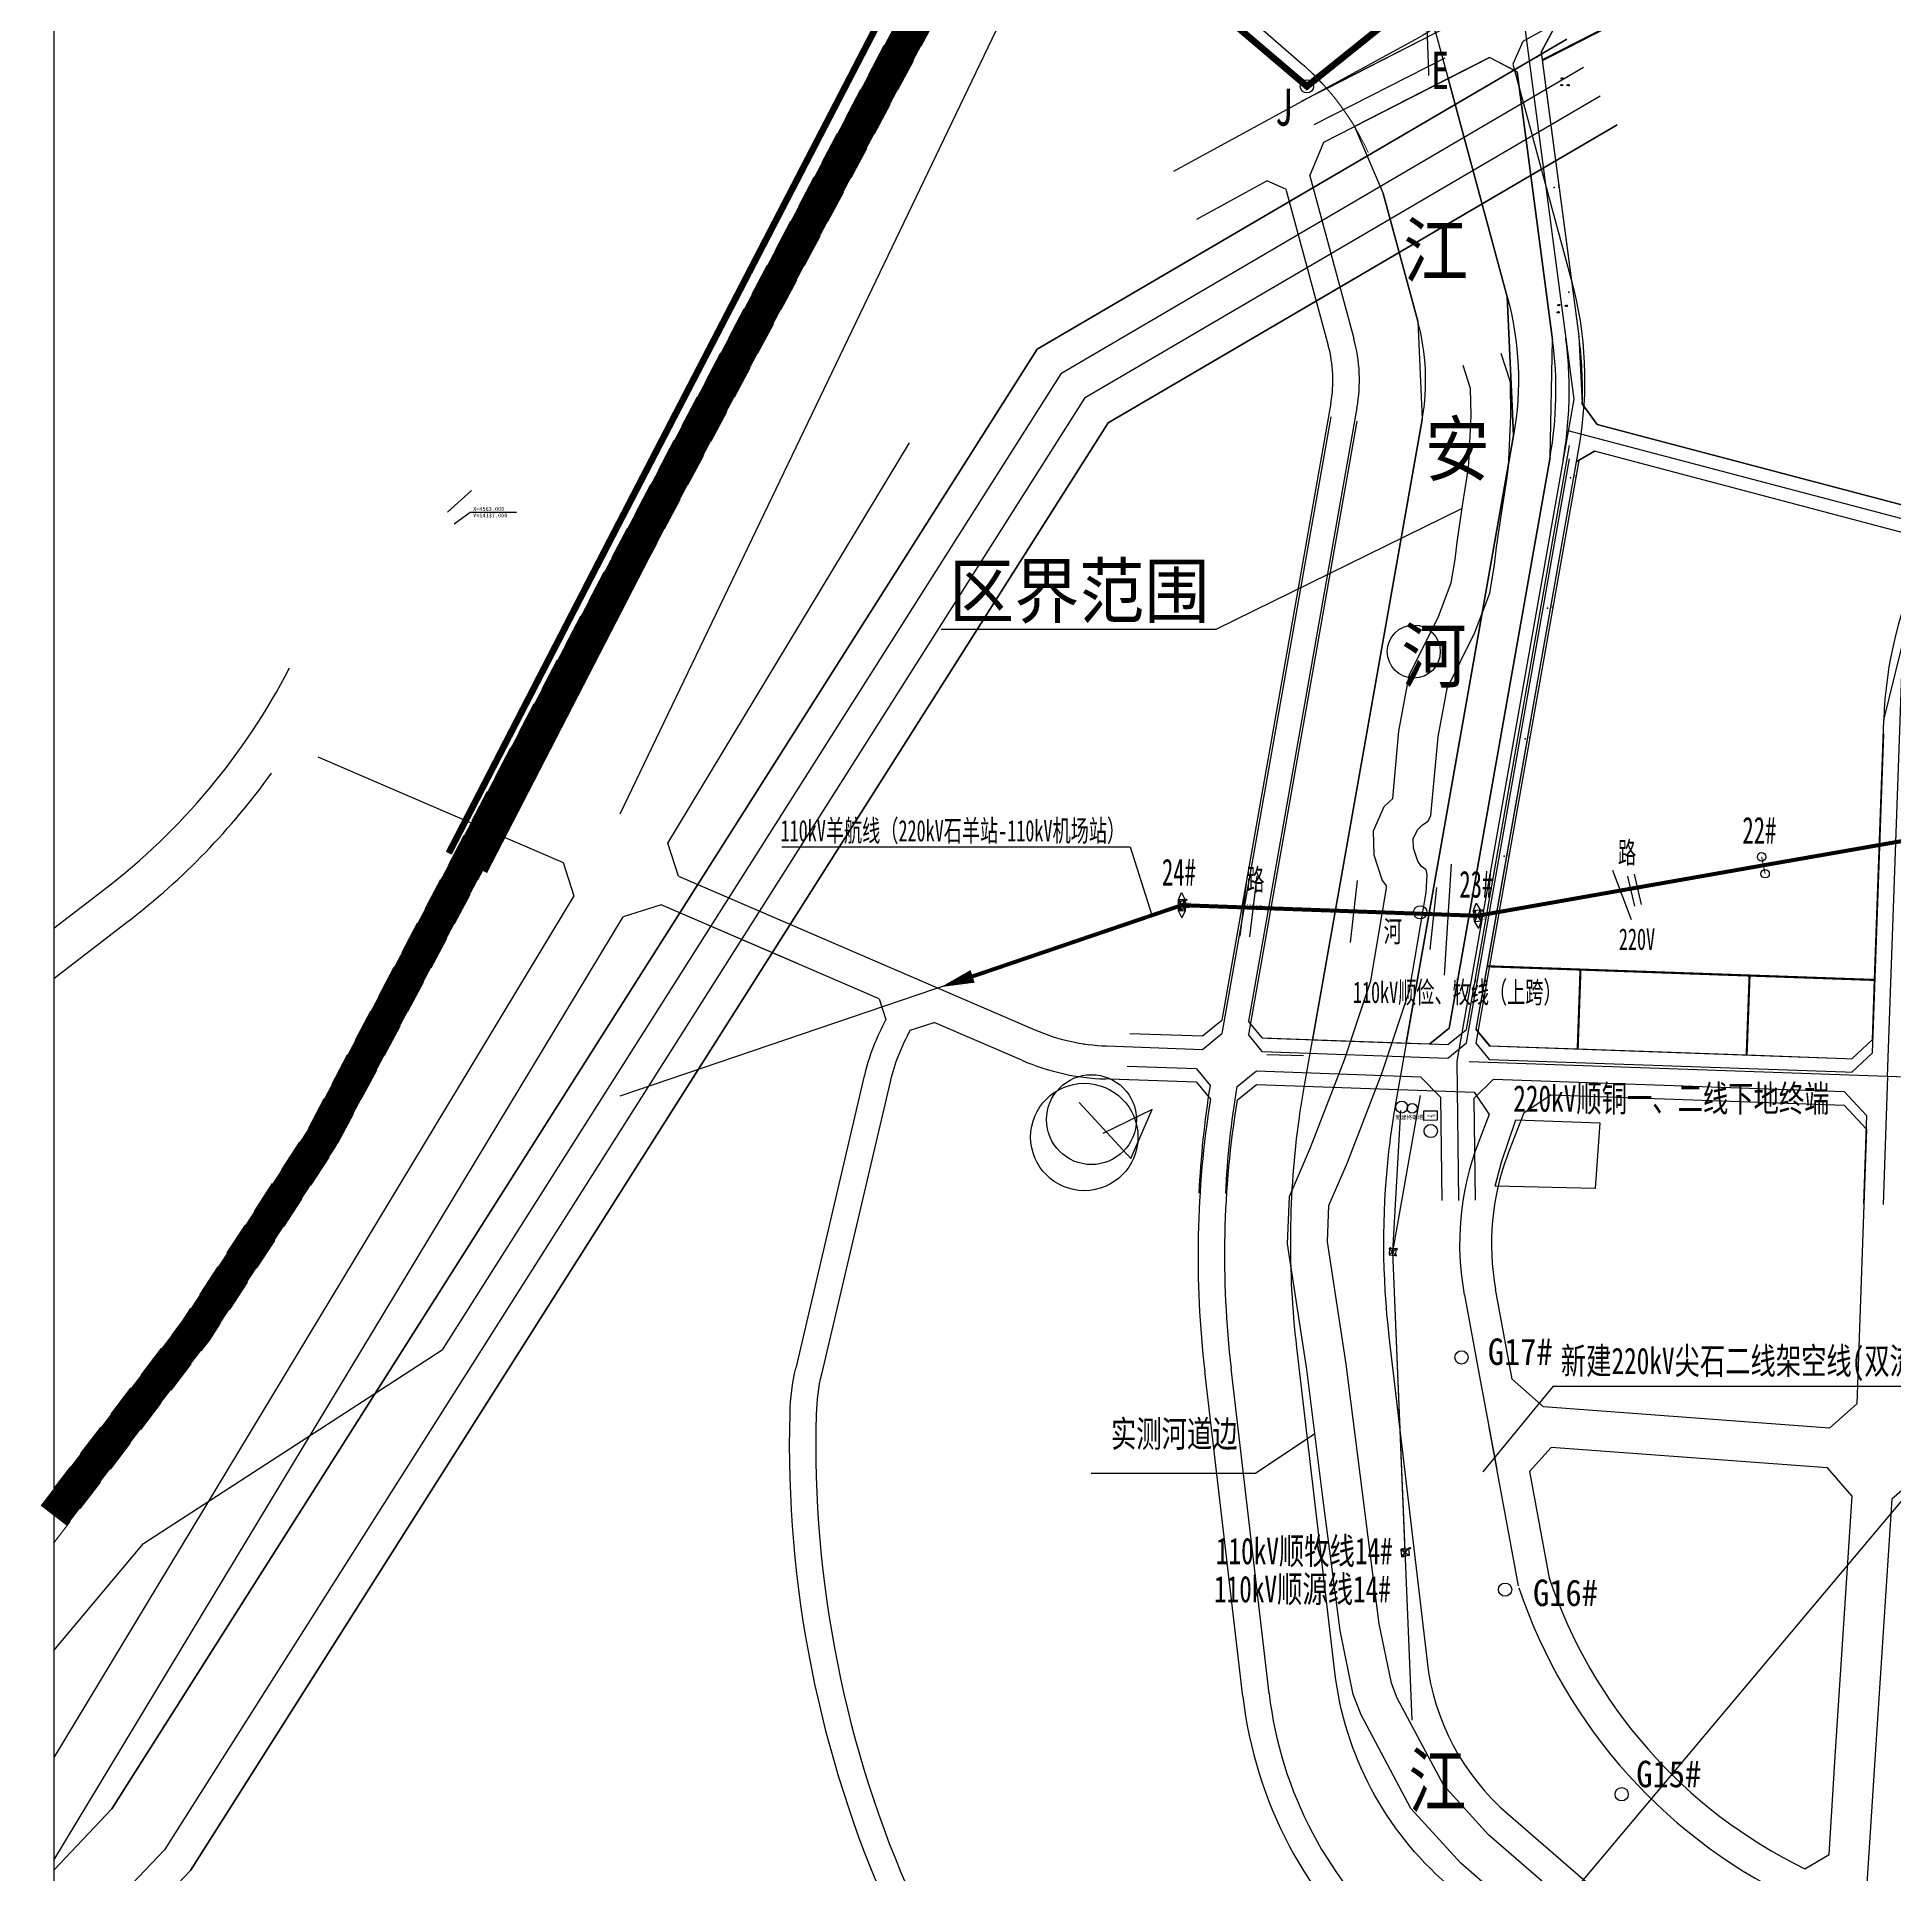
# Model space of a CAD drawing. Header units: inches. Extents: x 10610 to 28805, y 1423 to 10487.
# Drawn here: x 13822 to 15224, y 3544 to 4930 of the extents above; entities that cross this region are included whole.
import ezdxf
from ezdxf.enums import TextEntityAlignment as Align

# ---------------------------------------------------------------- set-up
doc = ezdxf.new("R2010")
doc.units = ezdxf.units.IN
doc.header["$LTSCALE"] = 10
doc.header["$MEASUREMENT"] = 0
for name, pattern in [('ACAD_ISO02W100', [15, 12, -3]), ('CENTER', [2, 1.25, -0.25, 0.25, -0.25]), ('DASHED', [0.75, 0.5, -0.25]), ('DASHEDX2', [1.5, 1, -0.5])]:
    doc.linetypes.add(name, pattern=pattern)
for name, color, linetype in [('110kV', 1, 'Continuous'), ('110kV羊航线现状', 7, 'Continuous'), ('110kV顺源线', 1, 'Continuous'), ('110kV顺牧线', 1, 'Continuous'), ('1名称', 7, 'Continuous'), ('1地块界线', 7, 'DASHEDX2'), ('1河流-岸线', 4, 'Continuous'), ('1轻轨', 7, 'Continuous'), ('1道路中线', 7, 'CENTER'), ('1道路红线', 7, 'Continuous'), ('220kV尖石二线', 7, 'Continuous'), ('220规划', 1, 'Continuous'), ('B-C', 233, 'Continuous'), ('B-E1', 151, 'Continuous'), ('B-G12', 102, 'Continuous'), ('B-G22', 122, 'Continuous'), ('B-U12', 144, 'Continuous'), ('B-U21', 144, 'Continuous'), ('B-U29', 144, 'Continuous'), ('Coord_bz', 3, 'Continuous'), ('Error_Layer', 7, 'Continuous'), ('g规划电缆隧道', 1, 'Continuous'), ('SXSS', 5, 'Continuous'), ('ZDH', 1, 'Continuous'), ('双流尖石二线迁改', 7, 'Continuous'), ('市政-U1', 144, 'Continuous'), ('文字', 7, 'Continuous'), ('规划高压走廊', 3, 'Continuous'), ('锦能图框', 7, 'Continuous')]:
    doc.layers.add(name, color=color, linetype=linetype)
doc.layers.add('1铁路', color=7, linetype='DASHED', lineweight=9)
doc.styles.add('GTF_XW', font='', dxfattribs={"width": 0.85})
doc.styles.add('HZ', font='rs.shx', dxfattribs={"width": 0.8, "bigfont": 'hztxt.shx'})
doc.styles.get("Standard").update_dxf_attribs({"font": ''})
doc.styles.add('TXT', font='txt')
doc.styles.add('宋体', font='', dxfattribs={"width": 0.9})
doc.styles.add('路名', font='simhei.ttf', dxfattribs={"width": 0.8})
doc.styles.get('GTF_XW').set_extended_font_data('SimSun')
doc.styles.get('Standard').set_extended_font_data('SimSun')
doc.styles.get('宋体').set_extended_font_data('SimSun')
doc.linetypes.add('220_LINE', pattern='A,30,-3,["220",Standard,S=3,R=0,X=-2,Y=-0.9],-2.5', length=35.5)

# ---------------------------------------------------------------- blocks, each defined once
blk = doc.blocks.new('*U107')
at = {"color": 0}
blk.add_line((0, 0), (35.1, 0), dxfattribs=at)
at = {"color": 0, "style": 'TXT'}
blk.add_text(' X=4563.000 ', height=3, dxfattribs=at).set_placement((0, 0), align=Align.BOTTOM_LEFT)
blk.add_text(' Y=14137.000 ', height=3, dxfattribs=at).set_placement((0, -1), align=Align.TOP_LEFT)
blk = doc.blocks.new('275275')
at = {"const_width": 1}
blk.add_lwpolyline([(16382.7, 6606.4), (16399, 6606.4)], dxfattribs=at)
for centre in [(16382.7, 6606.4), (16399, 6606.4)]:
    blk.add_circle(centre, 3.99)
blk = doc.blocks.new('2742745745')
at = {"color": 8}
for p in [(15124.992, 4305.481, -7.194), (15124.992, 4305.481, -7.194), (15020.69, 4287.039, -7.055), (15020.69, 4287.039, -7.055), (15023.214, 4287.029, -7.079), (15023.214, 4287.029, -7.079), (14685.965, 4275.395, -6.573), (14685.965, 4275.395, -6.573), (14732.662, 4274.331, -6.065), (14732.662, 4274.331, -6.065), (14739.336, 4273.633, -6.118), (14739.336, 4273.633, -6.118), (14875.276, 4268.097, -8.626), (14875.276, 4268.097, -8.626), (14886.594, 4267.648, -8.356), (14886.594, 4267.648, -8.356), (14909.064, 4267.367, -7.867), (14909.064, 4267.367, -7.867)]:
    blk.add_point(p, dxfattribs=at)
for s, p in [('Z22', (15127.492, 4305.481)), ('J24', (14688.465, 4275.395)), ('121', (14735.162, 4274.331)), ('120', (14741.836, 4273.633)), ('115', (15023.19, 4287.039)), ('111', (15025.714, 4287.029)), ('119', (14877.776, 4268.097)), ('117', (14889.094, 4267.648)), ('J23', (14911.564, 4267.367))]:
    blk.add_text(s, height=2, dxfattribs=at).set_placement(p)
blk = doc.blocks.new('357457')
at = {"color": 8}
for p in [(14954.154, 4915.518, -5.37), (14954.154, 4915.518, -5.37), (14967.17, 4816.823, -6.758), (14967.17, 4816.823, -6.758), (14978.031, 4738.011, -7.194), (14978.031, 4738.011, -7.194), (14979.369, 4597.843, -7.295), (14979.369, 4597.843, -7.295), (14962.001, 4499.587, -7.367), (14962.001, 4499.587, -7.367), (14945.271, 4400.958, -7.664), (14945.271, 4400.958, -7.664), (14929.341, 4312.28, -7.641), (14929.341, 4312.28, -7.641), (14910.921, 4264.778, -7.692), (14910.921, 4264.778, -7.692), (14912.125, 4215.568, -7.944), (14912.125, 4215.568, -7.944)]:
    blk.add_point(p, dxfattribs=at)
for s, p in [('9', (14956.654, 4915.518)), ('8', (14969.67, 4816.823)), ('7', (14980.531, 4738.011)), ('6', (14981.869, 4597.843)), ('5', (14964.501, 4499.587)), ('4', (14947.771, 4400.958)), ('3', (14931.841, 4312.28)), ('1', (14913.421, 4264.778)), ('2', (14914.625, 4215.568))]:
    blk.add_text(s, height=2, dxfattribs=at).set_placement(p)

msp = doc.modelspace()

# ---------------------------------------------------------------- linework, layer by layer
for p, q in [((14889.3, 4306.4), (14884, 4222.5)), ((14735.4, 4297.9), (14729.8, 4251.9)), ((14742.8, 4297.4), (14737.2, 4251.5)), ((14818.3, 4294.1, 0.1), (14813.2, 4247.3, 0.1)), ((15011.1, 4301.8), (15025.1, 4264.6)), ((15022.3, 4297.4), (15027.7, 4274.6)), ((15027.4, 4298.7), (15032.8, 4275.9)), ((14683.5, 4279.7, -6.6), (14685.9, 4285, -6.6)), ((14683.5, 4279.7, -6.6), (14688.4, 4279.8, -6.6)), ((14688.4, 4279.8, -6.6), (14683.5, 4271, -6.6)), ((14683.5, 4279.7, -6.6), (14688.5, 4271.1, -6.6)), ((14683.5, 4271, -6.6), (14683.5, 4279.7, -6.6)), ((14685.9, 4285, -6.6), (14688.4, 4279.8, -6.6)), ((14688.4, 4279.8, -6.6), (14688.5, 4271.1, -6.6)), ((14878.2, 4288.8), (14873.2, 4241.9)), ((14906.2, 4271.5, -7.9), (14908.1, 4276.9, -7.9)), ((14908.1, 4276.9, -7.9), (14911.1, 4271.9, -7.9)), ((14688.5, 4271.1, -6.6), (14683.5, 4271, -6.6)), ((14683.5, 4271, -6.6), (14686, 4265.8, -6.6)), ((14688.5, 4271.1, -6.6), (14686, 4265.8, -6.6)), ((14906.2, 4271.5, -7.9), (14911.1, 4271.9, -7.9)), ((14906.2, 4271.5, -7.9), (14911.9, 4263.3, -7.9)), ((14907, 4262.8, -7.9), (14906.2, 4271.5, -7.9)), ((14911.1, 4271.9, -7.9), (14907, 4262.8, -7.9)), ((14911.9, 4263.3, -7.9), (14907, 4262.8, -7.9)), ((14907, 4262.8, -7.9), (14910, 4257.8, -7.9)), ((14911.9, 4263.3, -7.9), (14910, 4257.8, -7.9)), ((14911.1, 4271.9, -7.9), (14911.9, 4263.3, -7.9))]:
    msp.add_line(p, q)
at = {"const_width": 3, "elevation": 0.1}
for points in [[(17988.2, 5596.7), (17790.6, 5548.7), (17676.1, 5521.5), (17481, 5477.1), (17257.1, 5421.4), (17052.5, 5373), (16900, 5221.7), (16746.6, 5067.1), (16437.4, 4758.2), (16322.3, 4641.8), (16231.8, 4485.1), (16131.8, 4531.6), (15975.7, 4450), (15758.2, 4415.9), (15547.9, 4378.9), (15337.1, 4342.6), (15125, 4305.5), (14909.1, 4267.4), (14686, 4275.4)], [(14686, 4275.4), (14528.2, 4221.7)]]:
    msp.add_lwpolyline(points, dxfattribs=at)
at = {"layer": '110kV', "color": 8, "linetype": 'Continuous'}
for p, q in [((14690.2, 4273.8), (14683.1, 4277.4)), ((14690.2, 4273.8), (14683.1, 4277.4)), ((14684.9, 4272), (14688.4, 4279.3)), ((14684.9, 4272), (14688.4, 4279.3)), ((14847.8, 4016), (14842.6, 4011.6)), ((14847.8, 4016), (14842.6, 4011.6)), ((14847.5, 4011.1), (14842.9, 4016.5)), ((14847.5, 4011.1), (14842.9, 4016.5)), ((14851.6, 3789.3), (14857.7, 3784.7)), ((14851.6, 3789.3), (14857.7, 3784.7)), ((14852.1, 3783.9), (14857.2, 3790.1)), ((14852.1, 3783.9), (14857.2, 3790.1))]:
    msp.add_line(p, q, dxfattribs=at)
at = {"layer": '110kV', "color": 8, "linetype": 'Continuous', "flags": 128}
for points in [[(14684.9, 4272), (14690.2, 4273.8), (14688.4, 4279.3), (14683.1, 4277.4)], [(14684.9, 4272), (14690.2, 4273.8), (14688.4, 4279.3), (14683.1, 4277.4)], [(14847.5, 4011.1), (14847.8, 4016), (14842.9, 4016.5), (14842.6, 4011.6)], [(14847.5, 4011.1), (14847.8, 4016), (14842.9, 4016.5), (14842.6, 4011.6)], [(14852.1, 3783.9), (14851.6, 3789.3), (14857.2, 3790.1), (14857.7, 3784.7)], [(14852.1, 3783.9), (14851.6, 3789.3), (14857.2, 3790.1), (14857.7, 3784.7)]]:
    msp.add_lwpolyline(points, close=True, dxfattribs=at)
for points in [[(14686.6, 4275.6), (14866, 4270)], [(14686.6, 4275.6), (14764, 4273.2)], [(14854.7, 3787), (14845.2, 4013.8), (14866.3, 4131.9)], [(14860, 3660.4), (14845.2, 4013.8), (14851.3, 4120.6)]]:
    msp.add_lwpolyline(points, dxfattribs=at)
at = {"layer": '110kV羊航线现状'}
for p, q in [((14384.3, 4319.5), (14647, 4319.5)), ((14647, 4319.5), (14663.5, 4267.8, 0.1))]:
    msp.add_line(p, q, dxfattribs=at)
at = {"layer": '110kV羊航线现状', "elevation": 0.1}
msp.add_lwpolyline([(14528.2, 4221.7, 10, 9.999999999999999e-16, 0), (14504.2, 4213.6, 9.999999999999999e-16, 9.999999999999999e-16, 0)], format="xyseb", dxfattribs=at)
at = {"layer": '110kV顺源线', "color": 8}
msp.add_line((13834.8, 7416.8), (13834.8, 1581.1), dxfattribs=at)
msp.add_circle((14859.9, 4122.1), 3.73, dxfattribs=at)
at = {"layer": '110kV顺牧线', "color": 8}
for p, q in [((14608.5, 4126.6), (14647.6, 4084.3)), ((14663.8, 4121.2), (14626.5, 4103.2)), ((14647.6, 4084.3), (14663.8, 4121.2))]:
    msp.add_line(p, q, dxfattribs=at)
at = {"layer": '110kV顺牧线', "color": 8, "linetype": 'ACAD_ISO02W100', "ltscale": 0.125, "const_width": 5}
msp.add_lwpolyline([(14592.8, 5014.3), (14686.6, 4973.1), (14780.5, 4893.2), (14921.4, 5006.3)], dxfattribs=at)
at = {"layer": '110kV顺牧线', "color": 8}
for centre, radius in [((14612.5, 4100.5), 40.5), ((14617.9, 4113.6), 33.9), ((14852, 4123.1), 4.5)]:
    msp.add_circle(centre, radius, dxfattribs=at)
at = {"layer": '1地块界线', "color": 8, "ltscale": 20, "const_width": 1.6, "flags": 128}
for points in [[(14958.1, 4912.9), (15222.1, 5047.6)], [(14916.4, 4229.3), (15208.8, 4219)], [(14916.4, 4229.3), (15208.8, 4219)], [(14984.8, 4166.9), (14986.9, 4226.8)], [(14984.8, 4166.9), (14986.9, 4226.8)], [(15112.3, 4162.4), (15114.5, 4222.3)], [(15112.3, 4162.4), (15114.5, 4222.3)]]:
    msp.add_lwpolyline(points, dxfattribs=at)
at = {"layer": '1河流-岸线', "color": 8}
for points in [[(14571.5, 5480.7), (14739.8, 5383.5, -0.27696), (14784.7, 5302.5), (14779.3, 5143.2, 0.257037), (14822.9, 5057.2), (14834.3, 5049.4, -0.238491), (14869.2, 4986.2), (14872.1, 4903.5, 0.010822), (14872.3, 4901.4)], [(14571.5, 5480.7), (14739.8, 5383.5, -0.27696), (14784.7, 5302.5), (14779.3, 5143.2, 0.257037), (14822.9, 5057.2), (14834.3, 5049.4, -0.231442), (14869.1, 4988.3, 0.050658), (14879, 4928.5), (14931.7, 4734.4, -0.11046), (14936.4, 4629.8), (14847.6, 4127.1, 0.016693), (14841.8, 4086.8)], [(14571.5, 5480.7), (14739.8, 5383.5, -0.27696), (14784.7, 5302.5), (14779.3, 5143.2, 0.257037), (14822.9, 5057.2), (14834.3, 5049.4, -0.231442), (14869.1, 4988.3, 0.050658), (14879, 4928.5), (14931.7, 4734.4, -0.11046), (14936.4, 4629.8), (14847.6, 4127.1, 0.016693), (14841.8, 4086.8)], [(14571.5, 5480.7), (14739.8, 5383.5, -0.27696), (14784.7, 5302.5), (14779.3, 5143.2, 0.257037), (14822.9, 5057.2), (14834.3, 5049.4, -0.231442), (14869.1, 4988.3, 0.050658), (14879, 4928.5), (14931.7, 4734.4, -0.11046), (14936.4, 4629.8), (14847.6, 4127.1, 0.016693), (14841.8, 4086.8)], [(14774.8, 4115.2, -0.008969), (14778.6, 4139.3), (14867.5, 4641.9, 0.11046), (14864.1, 4716.1), (14838, 4812.3)], [(14774.8, 4115.2, -0.008969), (14778.6, 4139.3), (14867.5, 4641.9, 0.11046), (14864.1, 4716.1), (14838, 4812.3)], [(14774.8, 4115.2, -0.008969), (14778.6, 4139.3), (14867.5, 4641.9, 0.11046), (14864.1, 4716.1), (14838, 4812.3)], [(14956.3, 3016.7), (15061.7, 3243.1, 0.335254), (15024.3, 3417.6), (14886.5, 3536.6, -0.187568), (14801.6, 3696.7), (14772.9, 3941.8, -0.064007), (14774.8, 4115.2, -0.056334)], [(14841.8, 4086.8, 0.056256), (14842.4, 3950), (14871.1, 3704.8, 0.187568), (14932.3, 3589.6), (15070, 3470.5, -0.335254), (15125.1, 3213.6), (15024.8, 2998)]]:
    msp.add_lwpolyline(points, format="xyb", dxfattribs=at)
at = {"layer": '1河流-岸线', "color": 8, "lineweight": 0}
msp.add_lwpolyline([(14349.7, 5051.5), (14369.6, 5058.4, -0.177969), (14466.2, 5056.9), (14514.1, 5038.4, 0.057073), (14580.1, 5021.2), (14603.9, 5017.9, -0.144892), (14707.2, 4970.8), (14776.2, 4910.8, -0.106419), (14826.7, 4843.4)], format="xyb", dxfattribs=at)
at = {"layer": '1轻轨', "color": 8, "ltscale": 200, "flags": 128}
msp.add_lwpolyline([(15134.1, 6192.5), (15094.5, 6116.7), (15064.5, 6059.1), (15008.6, 5950.3), (14808.5, 5560.7), (14557.8, 5057.5), (14428.4, 4814.1)], dxfattribs=at)
at = {"layer": '1道路中线', "color": 8, "ltscale": 50}
for p, q in [((15552.5, 5255.5), (14785.6, 4864.1)), ((14943.8, 4944.9), (14981.9, 4657.3)), ((14981.9, 4657.3), (14893.6, 4157.6)), ((14981.9, 4657.3), (14893.6, 4157.6)), ((15233.5, 4565.9), (14977.7, 4633.4)), ((15218.7, 4146.1), (15234.4, 4591)), ((15218.7, 4146.1), (15234.4, 4591)), ((15527.5, 4135.3), (14750.3, 4162.6)), ((15527.5, 4135.3), (14750.3, 4162.6)), ((14893.6, 4157.6), (14894.9, 4052.7)), ((14893.6, 4157.6), (14894.9, 4052.7)), ((15218.7, 4146.1), (15215.3, 4049.5)), ((15218.7, 4146.1), (15215.3, 4049.5))]:
    msp.add_line(p, q, dxfattribs=at)
msp.add_arc((14678.4, 4663.8), 300, 349.9793, 7.5493, dxfattribs=at)
at = {"layer": '1道路红线', "color": 8}
for p, q in [((14793.3, 4851.2), (14918.3, 4915)), ((14957.3, 4919), (14985.7, 4704.6)), ((14939.1, 4904.1), (14965.9, 4701.9)), ((14782.6, 4825.6), (14815.9, 4703)), ((14697.5, 4793), (14750.3, 4821.8)), ((14764.5, 4815.7), (14796.6, 4697.7)), ((14798.5, 4654.1), (14716.3, 4188.7)), ((14798.5, 4654.1), (14716.3, 4188.7)), ((14798.5, 4643.9), (14716.3, 4178.5)), ((14798.5, 4643.9), (14716.3, 4178.5)), ((14818.2, 4650.6), (14736.5, 4188)), ((14818.2, 4650.6), (14736.5, 4188)), ((14818.2, 4640.5), (14736.5, 4177.8)), ((14818.2, 4640.5), (14736.5, 4177.8)), ((15250.3, 4571.8), (14999.6, 4638)), ((14298.2, 4322.3), (14480.5, 4624.2)), ((14298.2, 4322.3), (14480.5, 4624.2)), ((14298.2, 4322.3), (14480.5, 4624.2)), ((14298.2, 4322.3), (14480.5, 4624.2)), ((14298.2, 4322.3), (14480.5, 4624.2)), ((14298.2, 4322.3), (14480.5, 4624.2)), ((14298.2, 4322.3), (14480.5, 4624.2)), ((14298.2, 4322.3), (14480.5, 4624.2)), ((14964, 4613.4), (14887.9, 4182.7)), ((14964, 4613.4), (14887.9, 4182.7)), ((14900.9, 4181.7), (14978.7, 4622.3)), ((14900.9, 4181.7), (14978.7, 4622.3)), ((14900.9, 4171.5), (14978.7, 4612.1)), ((15240, 4553.9), (14997.5, 4617.9)), ((14985.6, 4610.9), (14908, 4171.3)), ((14983.7, 4609.9), (14908, 4181.9)), ((14983.7, 4609.9), (14908, 4181.9)), ((15207.2, 4174), (15215.7, 4415)), ((15207.2, 4174), (15215.7, 4415)), ((15207.2, 4163.9), (15215.7, 4404.8)), ((14034, 4387.3), (14219.3, 4307.5)), ((14034, 4387.3), (14219.3, 4307.5)), ((14153.9, 4335.7), (14219.3, 4307.5)), ((14153.9, 4335.7), (14219.3, 4307.5)), ((14306.2, 4297.3), (14298.2, 4322.3)), ((14306.2, 4297.3), (14298.2, 4322.3)), ((14306.2, 4297.3), (14298.2, 4322.3)), ((14306.2, 4297.3), (14298.2, 4322.3)), ((14306.2, 4297.3), (14298.2, 4322.3)), ((14306.2, 4297.3), (14298.2, 4322.3)), ((14306.2, 4297.3), (14298.2, 4322.3)), ((14306.2, 4297.3), (14298.2, 4322.3)), ((14219.3, 4307.5), (14227.4, 4282.4)), ((14219.3, 4307.5), (14227.4, 4282.4)), ((14219.3, 4307.5), (14227.4, 4282.4)), ((14219.3, 4307.5), (14227.4, 4282.4)), ((14219.3, 4307.5), (14227.4, 4282.4)), ((14219.3, 4307.5), (14227.4, 4282.4)), ((14219.3, 4307.5), (14227.4, 4282.4)), ((14219.3, 4307.5), (14227.4, 4282.4)), ((14306.2, 4297.3), (14408.5, 4253.2)), ((14306.2, 4297.3), (14408.5, 4253.2)), ((14306.2, 4297.3), (14575.2, 4181.3)), ((14306.2, 4297.3), (14575.2, 4181.3)), ((14227.4, 4282.4), (13834.8, 3632.4)), ((14227.4, 4282.4), (13834.8, 3632.4)), ((14227.4, 4282.4), (13834.8, 3632.4)), ((14227.4, 4282.4), (13834.8, 3632.4)), ((14227.4, 4282.4), (13834.8, 3632.4)), ((14227.4, 4282.4), (13834.8, 3632.4)), ((14227.4, 4282.4), (13834.8, 3632.4)), ((14227.4, 4282.4), (13834.8, 3632.4)), ((14293.2, 4275.7), (14264.5, 4266.5)), ((14293.2, 4275.7), (14264.5, 4266.5)), ((14293.2, 4275.7), (14264.5, 4266.5)), ((14293.2, 4275.7), (14264.5, 4266.5)), ((14396, 4231.4), (14293.2, 4275.7)), ((14396, 4231.4), (14293.2, 4275.7)), ((14396, 4231.4), (14293.2, 4275.7)), ((14396, 4231.4), (14293.2, 4275.7)), ((14457.6, 4204.8), (14293.2, 4275.7)), ((14457.6, 4204.8), (14293.2, 4275.7)), ((14396, 4231.4), (14293.2, 4275.7)), ((14396, 4231.4), (14293.2, 4275.7)), ((13834.8, 3555), (14264.5, 4266.5)), ((13834.8, 3555), (14264.5, 4266.5)), ((13834.8, 3555), (14264.5, 4266.5)), ((13834.8, 3555), (14264.5, 4266.5)), ((13834.8, 3555), (14264.5, 4266.5)), ((13834.8, 3555), (14264.5, 4266.5)), ((13834.8, 3555), (14264.5, 4266.5)), ((13834.8, 3555), (14264.5, 4266.5)), ((14457.6, 4204.8), (14462.7, 4189.1)), ((14457.6, 4204.8), (14462.7, 4189.1)), ((14481.2, 4181.2), (14499.2, 4186.9)), ((14481.2, 4181.2), (14499.2, 4186.9)), ((14565.3, 4158.4), (14499.2, 4186.9)), ((14565.3, 4158.4), (14499.2, 4186.9)), ((14701.6, 4166.6), (14716.3, 4178.5)), ((14701.6, 4166.6), (14716.3, 4178.5)), ((14746.8, 4165), (14736.5, 4177.8)), ((14746.8, 4165), (14736.5, 4177.8)), ((14886.8, 4170.3), (14900.9, 4181.7)), ((14886.8, 4170.3), (14900.9, 4181.7)), ((14612.2, 4170.8), (14612.1, 4170.1)), ((14612.2, 4170.8), (14612.1, 4170.1)), ((14629.3, 4169.2), (14701.6, 4166.6)), ((14629.3, 4169.2), (14701.6, 4166.6)), ((14746.8, 4175.2), (14886.8, 4170.3)), ((14746.8, 4175.2), (14886.8, 4170.3)), ((14746.8, 4165), (14886.8, 4160.1)), ((14746.8, 4165), (14886.8, 4160.1)), ((14750.7, 4175.1), (14873.2, 4170.8)), ((14750.7, 4175.1), (14873.2, 4170.8)), ((14886.8, 4160.1), (14900.9, 4171.5)), ((14908, 4171.3), (14917.9, 4159)), ((14918.4, 4169.2), (15186.7, 4159.8)), ((14918.4, 4169.2), (15186.7, 4159.8)), ((15191.7, 4159.6), (15207.2, 4174)), ((15191.7, 4159.6), (15207.2, 4174)), ((15191.7, 4149.4), (15207.2, 4163.9)), ((14742.4, 4150.4), (14866.2, 4146)), ((14742.4, 4150.4), (14866.2, 4146)), ((14917.9, 4159), (15186.7, 4149.6)), ((15186.7, 4159.8), (15191.7, 4159.6)), ((15186.7, 4159.8), (15191.7, 4159.6)), ((15186.7, 4149.6), (15191.7, 4149.4)), ((14446.5, 4146.6), (14394.7, 3926.2)), ((14446.5, 4146.6), (14394.7, 3926.2)), ((14465.9, 4142.1), (14414.1, 3921.6)), ((14465.9, 4142.1), (14414.1, 3921.6)), ((14697.2, 4141.8), (14624.2, 4144.3)), ((14697.2, 4141.8), (14624.2, 4144.3)), ((14697.2, 4141.8), (14707.6, 4129)), ((14697.2, 4141.8), (14707.6, 4129)), ((14727.8, 4128.3), (14742.4, 4140.2)), ((14742.4, 4140.2), (14906.8, 4134.4)), ((14742.4, 4140.2), (14906.8, 4134.4)), ((14921.2, 4144.1), (15185.8, 4134.8)), ((14921.2, 4144.1), (15185.8, 4134.8)), ((14881.4, 4130.5), (14882.4, 4052.5)), ((14881.4, 4130.5), (14882.4, 4052.5)), ((14906.4, 4129.6), (14907.4, 4052.8)), ((14906.4, 4129.6), (14907.4, 4052.8)), ((14906.8, 4134.4), (14918, 4117.4)), ((14906.8, 4134.4), (14918, 4117.4)), ((14944.3, 4118.9), (14964.6, 4132.4)), ((14964.6, 4132.4), (15185.8, 4124.6)), ((15185.8, 4134.8), (15202.7, 4116.7)), ((15185.8, 4134.8), (15202.7, 4116.7)), ((15185.8, 4124.6), (15202.7, 4106.5)), ((14918, 4117.4), (14909.8, 4095.9)), ((14918, 4117.4), (14909.8, 4095.9)), ((14932.2, 4087.3), (14944.3, 4118.9)), ((15202.7, 4116.7), (15200.4, 4050)), ((15202.7, 4116.7), (15200.4, 4050)), ((15202.7, 4106.5), (15195.4, 3899.3)), ((14899.3, 3981.3), (14910.7, 3919.7)), ((14899.3, 3981.3), (14910.7, 3919.7)), ((14935.4, 3917.9), (14922.9, 3985.7)), ((14752, 3680.7), (14723.2, 3925.8)), ((14752, 3680.7), (14723.2, 3925.8)), ((14732.1, 3678.3), (14703.4, 3923.5)), ((14732.1, 3678.3), (14703.4, 3923.5)), ((14910.7, 3919.7), (14923.7, 3849.9)), ((14910.7, 3919.7), (14923.7, 3849.9)), ((14959, 3896.8), (14935.4, 3917.9)), ((15195.4, 3899.3), (15174.8, 3880.8)), ((15174.8, 3880.8), (14959, 3896.8)), ((14917.8, 3881.7), (14940, 3761.9)), ((14964.7, 3866.3), (14948.4, 3848.1)), ((15173.3, 3850.9), (14964.7, 3866.3)), ((14948.4, 3848.1), (14963.6, 3766.3)), ((15191.9, 3829.4), (15173.3, 3850.9)), ((15243.1, 3845.7), (15221.9, 3827.2)), ((15179.2, 3633.1), (15191.9, 3829.4)), ((15221.9, 3827.2), (15209.1, 3630.6)), ((15174.5, 3559.1), (15179.2, 3633.1)), ((15209.1, 3630.6), (15166.9, 2977)), ((15156.2, 3548.3), (15174.5, 3559.1))]:
    msp.add_line(p, q, dxfattribs=at)
at = {"layer": '1道路红线', "color": 8, "linetype": 'Continuous', "ltscale": 0.5}
for p, q in [((13834.8, 4258), (13872.9, 4287.2)), ((13834.8, 4220.2), (13891.1, 4263.4))]:
    msp.add_line(p, q, dxfattribs=at)
at = {"layer": '1道路红线', "color": 8}
for points in [[(15008, 5391.6), (14940.2, 5033.6, -0.22478), (14864.6, 4929.8), (14679.9, 4829)], [(14962.1, 4937.4), (14943.3, 4927.1), (14935.9, 4909.8), (14979.9, 4747.5, -0.11046), (14985.6, 4621.1), (14908, 4181.5), (14917.9, 4169.2), (15186.7, 4159.8), (15191.7, 4159.6), (15207.2, 4174), (15215.7, 4415)], [(14962.1, 4937.4), (14943.3, 4927.1), (14935.9, 4909.8), (14979.9, 4747.5, -0.11046), (14985.6, 4621.1), (14908, 4181.5), (14917.9, 4169.2), (15186.7, 4159.8), (15191.7, 4159.6), (15207.2, 4174), (15215.7, 4415)], [(14699.2, 4058.2, -0.027163), (14707.6, 4139.2)], [(14699.2, 4058.2, -0.027163), (14707.6, 4139.2)], [(14719.2, 4057.8, -0.02781), (14727.8, 4138.5)], [(14719.2, 4057.8, -0.02781), (14727.8, 4138.5)]]:
    msp.add_lwpolyline(points, format="xyb", dxfattribs=at)
for points in [[(14776.5, 4881.9), (14903.7, 4946.8)], [(14957.3, 4919), (14968.7, 4940.7)], [(14939, 4904.2), (14918.3, 4915)], [(14782.6, 4825.6), (14793.3, 4851.2)], [(14764.5, 4815.7), (14750.3, 4821.8)], [(14999.6, 4638), (14988.2, 4653.7)], [(14983.7, 4609.9), (14997.5, 4617.9)], [(14306.2, 4297.3), (14408.5, 4253.2)], [(14306.2, 4297.3), (14408.5, 4253.2)], [(14306.2, 4297.3), (14408.5, 4253.2)], [(14306.2, 4297.3), (14408.5, 4253.2)], [(14646.9, 4178.7), (14701.6, 4176.8)], [(14646.9, 4178.7), (14701.6, 4176.8)], [(14701.6, 4176.8), (14716.3, 4188.7)], [(14701.6, 4176.8), (14716.3, 4188.7)], [(14746.8, 4175.2), (14736.5, 4188)], [(14746.8, 4175.2), (14736.5, 4188)], [(14887.9, 4182.7), (14873.2, 4170.8)], [(14887.9, 4182.7), (14873.2, 4170.8)], [(14908, 4181.9), (14918.4, 4169.2)], [(14908, 4181.9), (14918.4, 4169.2)], [(14697.2, 4152), (14644.9, 4153.8)], [(14697.2, 4152), (14644.9, 4153.8)], [(14697.2, 4152), (14707.6, 4139.2)], [(14697.2, 4152), (14707.6, 4139.2)], [(14727.8, 4138.5), (14742.4, 4150.4)], [(14727.8, 4138.5), (14742.4, 4150.4)], [(14881.4, 4130.5), (14866.2, 4146)], [(14881.4, 4130.5), (14866.2, 4146)], [(14906.4, 4129.6), (14921.2, 4144.1)], [(14906.4, 4129.6), (14921.2, 4144.1)]]:
    msp.add_lwpolyline(points, dxfattribs=at)
for centre, radius, start, end in [((14700.1, 4671.5), 100, 349.9793, 15.1926), ((14700.1, 4671.5), 120, 349.9793, 15.1926), ((14678.4, 4663.8), 290, 349.9793, 7.5493), ((14678.4, 4663.8), 310, 358.117, 7.5493), ((15528, 4404), 312.5, 154.3075, 177.9852), ((14612, 4107.7), 170, 151.4005, 166.7729), ((14612, 4107.7), 170, 151.4005, 166.7729), ((14612, 4107.7), 150, 150.6817, 166.7729), ((14612, 4107.7), 150, 150.6817, 166.7729), ((14634.6, 4319.1), 150, 246.6868, 267.9852), ((14634.6, 4319.1), 150, 246.6868, 267.9852), ((14634.6, 4319.1), 175, 246.6868, 267.9852), ((14634.6, 4319.1), 175, 246.6868, 267.9852), ((15448.3, 4010.8), 750, 170.9304, 186.6841), ((15448.3, 4010.8), 750, 170.9304, 186.6841), ((15448.3, 4010.8), 730, 170.7356, 186.6841), ((15448.3, 4010.8), 730, 170.7356, 186.6841), ((15107.7, 4020), 212, 159.0261, 190.513), ((15107.7, 4020), 212, 159.0261, 190.513), ((15107.7, 4020), 188, 159.0261, 190.513), ((14560.1, 3887.3), 170, 166.7729, 178.428), ((14560.1, 3887.3), 170, 166.7729, 178.428), ((14560.1, 3887.3), 150, 166.7729, 178.428), ((14560.1, 3887.3), 150, 166.7729, 178.428), ((15252.8, 3868.3), 862.9, 178.428, 204.1216), ((15252.8, 3868.3), 862.9, 178.428, 204.1216), ((15252.8, 3868.3), 842.9, 178.428, 204.1216), ((15252.8, 3868.3), 842.9, 178.428, 204.1216), ((15321.7, 3888.5), 402.2, 198.5801, 245.6036), ((15321.7, 3888.5), 378.2, 198.5801, 244.0602), ((15049.9, 3715.6), 320, 186.6841, 229.1778), ((15049.9, 3715.6), 320, 186.6841, 229.1778), ((15049.9, 3715.6), 300, 186.6841, 229.1778), ((15049.9, 3715.6), 300, 186.6841, 229.1778)]:
    msp.add_arc(centre, radius, start, end, dxfattribs=at)
at = {"layer": '1道路红线', "color": 8, "ltscale": 0.5}
for radius, end in [(500, 332.6754), (530, 324.3605)]:
    msp.add_arc((13568.5, 4683.9), radius, 307.4978, end, dxfattribs=at)
at = {"layer": '1铁路', "color": 8, "linetype": 'Continuous', "const_width": 5}
for points in [[(14132.9, 4314.6), (14254.8, 4550.9), (14254.8, 4550.9), (14430.7, 4890.2), (14489.3, 5003.2), (14669.5, 5340.3), (14725.4, 5458.4), (14894.7, 5798.4), (14925.4, 5858.5), (15010.3, 6019.9), (15101.3, 6192.9), (15126.2, 6240.5), (15209.6, 6400.1)], [(14132.9, 4314.6), (14254.8, 4550.9), (14254.8, 4550.9), (14430.7, 4890.2), (14489.3, 5003.2), (14669.5, 5340.3), (14725.4, 5458.4), (14894.7, 5798.4), (14925.4, 5858.5), (15010.3, 6019.9), (15101.3, 6192.9), (15126.2, 6240.5), (15209.6, 6400.1)], [(14132.9, 4314.6), (14254.8, 4550.9), (14254.8, 4550.9), (14430.7, 4890.2), (14489.3, 5003.2), (14669.5, 5340.3), (14725.4, 5458.4), (14894.7, 5798.4), (14925.4, 5858.5), (15010.3, 6019.9), (15101.3, 6192.9), (15126.2, 6240.5), (15209.6, 6400.1)], [(14132.9, 4314.6), (14254.8, 4550.9), (14254.8, 4550.9), (14430.7, 4890.2), (14489.3, 5003.2), (14669.5, 5340.3), (14725.4, 5458.4), (14894.7, 5798.4), (14925.4, 5858.5), (15010.3, 6019.9), (15101.3, 6192.9), (15126.2, 6240.5), (15209.6, 6400.1)], [(15237, 6387.7), (15152.7, 6226.6), (15127.8, 6178.9), (15036.8, 6006), (14952, 5844.7), (14921.4, 5784.8), (14808, 5562.8), (14695.8, 5326), (14574.7, 5102.4), (14457.3, 4876.4), (14353.7, 4677), (14316.8, 4605.5), (14197.6, 4374.4), (14159.6, 4300.8)], [(15237, 6387.7), (15152.7, 6226.6), (15127.8, 6178.9), (15036.8, 6006), (14952, 5844.7), (14921.4, 5784.8), (14808, 5562.8), (14695.8, 5326), (14574.7, 5102.4), (14457.3, 4876.4), (14353.7, 4677), (14316.8, 4605.5), (14197.6, 4374.4), (14159.6, 4300.8)], [(15237, 6387.7), (15152.7, 6226.6), (15127.8, 6178.9), (15036.8, 6006), (14952, 5844.7), (14921.4, 5784.8), (14808, 5562.8), (14695.8, 5326), (14574.7, 5102.4), (14457.3, 4876.4), (14353.7, 4677), (14316.8, 4605.5), (14197.6, 4374.4), (14159.6, 4300.8)], [(15237, 6387.7), (15152.7, 6226.6), (15127.8, 6178.9), (15036.8, 6006), (14952, 5844.7), (14921.4, 5784.8), (14808, 5562.8), (14695.8, 5326), (14574.7, 5102.4), (14457.3, 4876.4), (14353.7, 4677), (14316.8, 4605.5), (14197.6, 4374.4), (14159.6, 4300.8)]]:
    msp.add_lwpolyline(points, dxfattribs=at)
at = {"layer": '1铁路', "color": 8, "ltscale": 10, "const_width": 25, "flags": 128}
msp.add_lwpolyline([(14999.1, 5954.5), (14799.6, 5565.2), (14548.9, 5062.1), (14036.9, 4099.2), (13942.2, 3954.6), (13834.8, 3814.8)], dxfattribs=at)
at = {"layer": '1铁路', "color": 8, "ltscale": 5, "flags": 128}
for points in [[(14988, 5960.2), (14788.5, 5570.9), (14537.8, 5067.8), (14026.1, 4105.6), (13932, 3961.8), (13834.8, 3835.3)], [(14988, 5960.2), (14788.5, 5570.9), (14537.8, 5067.8), (14026.1, 4105.6), (13932, 3961.8), (13834.8, 3835.3)], [(14988, 5960.2), (14788.5, 5570.9), (14537.8, 5067.8), (14026.1, 4105.6), (13932, 3961.8), (13834.8, 3835.3)], [(14988, 5960.2), (14788.5, 5570.9), (14537.8, 5067.8), (14026.1, 4105.6), (13932, 3961.8), (13834.8, 3835.3)], [(14988, 5960.2), (14788.5, 5570.9), (14537.8, 5067.8), (14026.1, 4105.6), (13932, 3961.8), (13834.8, 3835.3)], [(15010.2, 5948.8), (14810.8, 5559.6), (14560, 5056.4), (14047.6, 4092.8), (13952.4, 3947.3), (13834.8, 3794.3)], [(15010.2, 5948.8), (14810.8, 5559.6), (14560, 5056.4), (14047.6, 4092.8), (13952.4, 3947.3), (13834.8, 3794.3)], [(15010.2, 5948.8), (14810.8, 5559.6), (14560, 5056.4), (14047.6, 4092.8), (13952.4, 3947.3), (13834.8, 3794.3)], [(15010.2, 5948.8), (14810.8, 5559.6), (14560, 5056.4), (14047.6, 4092.8), (13952.4, 3947.3), (13834.8, 3794.3)]]:
    msp.add_lwpolyline(points, dxfattribs=at)
at = {"layer": '220kV尖石二线', "color": 8, "linetype": 'Continuous'}
for p, q in [((14868.8, 4120.2), (14878.8, 4120.3)), ((14868.8, 4120.2), (14878.8, 4120.3)), ((14868.8, 4113), (14868.8, 4120.2)), ((14868.8, 4113), (14868.8, 4120.2)), ((14878.8, 4113.2), (14868.8, 4113)), ((14878.8, 4113.2), (14868.8, 4113)), ((14878.8, 4120.3), (14878.8, 4113.2)), ((14878.8, 4120.3), (14878.8, 4113.2))]:
    msp.add_line(p, q, dxfattribs=at)
at = {"layer": '220规划', "color": 8, "linetype": '220_LINE', "flags": 128}
for points in [[(14989.2, 4907.3), (14594.8, 4676.4), (14128, 3940)], [(15001.8, 4885.7), (14612.7, 4657.9), (13918.3, 3562.6), (13834.8, 3474.9)]]:
    msp.add_lwpolyline(points, dxfattribs=at)
at = {"layer": '220规划', "color": 8, "linetype": '220_LINE', "ltscale": 10, "flags": 128}
for points in [[(13902.6, 3793.8), (14128, 3940)], [(13834.8, 3713.2), (13902.6, 3793.8)]]:
    msp.add_lwpolyline(points, dxfattribs=at)
at = {"layer": 'B-C', "color": 8}
msp.add_lwpolyline([(15246.4, 4539.5), (15240, 4553.9), (14997.5, 4617.9), (14983.7, 4609.9), (14916.4, 4229.3), (15208.8, 4219), (15215.7, 4415)], close=True, dxfattribs=at)
msp.add_lwpolyline([(15246.4, 4539.5), (15240, 4553.9), (14997.5, 4617.9), (14983.7, 4609.9), (14916.4, 4229.3), (15208.8, 4219), (15215.7, 4415)], close=True, dxfattribs=at)
at = {"layer": 'B-E1', "color": 8}
msp.add_lwpolyline([(14748.6, 5018.3, 0.029039), (14724.4, 5037, 0.115469), (14706.6, 4971.3, -0.000945), (14707.2, 4970.8), (14776.2, 4910.8, -0.033975), (14795.4, 4891.6), (14877.6, 4933.5), (14874.6, 4944.6, -0.057357), (14869.4, 4978.5), (14869.2, 4986.2, 0.238491), (14834.3, 5049.4), (14822.9, 5057.2, -0.139236), (14787.9, 5099.1, 0.023558), (14775.7, 5092.1, 0.136072), (14815, 5045.6), (14826.4, 5037.9, -0.238491), (14855.2, 4985.7), (14856.6, 4946.7, -0.656073), (14840, 4938.8)], format="xyb", close=True, dxfattribs=at)
msp.add_lwpolyline([(14931.7, 4734.4), (14887, 4899), (14816.3, 4863), (14838, 4812.3), (14864.1, 4716.1), (14867.5, 4641.9), (14784.8, 4173.9), (14855.4, 4171.4), (14936.4, 4629.8)], close=True, dxfattribs=at)
msp.add_lwpolyline([(14931.7, 4734.4), (14887, 4899), (14816.3, 4863), (14838, 4812.3), (14864.1, 4716.1), (14867.5, 4641.9), (14784.8, 4173.9), (14855.4, 4171.4), (14936.4, 4629.8)], close=True, dxfattribs=at)
at = {"layer": 'B-G12', "color": 8}
msp.add_lwpolyline([(14939.1, 4904.1), (14918.3, 4915), (14887, 4899), (14931.7, 4734.4), (14936.4, 4629.8), (14855.4, 4171.4), (14873.2, 4170.8), (14887.9, 4182.7), (14964, 4613.4), (14965.9, 4701.9)], close=True, dxfattribs=at)
msp.add_lwpolyline([(14939.1, 4904.1), (14918.3, 4915), (14887, 4899), (14931.7, 4734.4), (14936.4, 4629.8), (14855.4, 4171.4), (14873.2, 4170.8), (14887.9, 4182.7), (14964, 4613.4), (14965.9, 4701.9)], close=True, dxfattribs=at)
at = {"layer": 'B-G22', "color": 8}
msp.add_lwpolyline([(15222.1, 5047.6), (15219.5, 5052), (15198.5, 5058.1), (14968.7, 4940.7), (14957.3, 4919), (14958.1, 4912.9)], close=True, dxfattribs=at)
at = {"layer": 'B-U12', "color": 8}
msp.add_lwpolyline([(15208.8, 4219), (15114.5, 4222.3), (15112.3, 4162.4), (15186.7, 4159.8), (15191.7, 4159.6), (15207.2, 4174)], close=True, dxfattribs=at)
msp.add_lwpolyline([(15208.8, 4219), (15114.5, 4222.3), (15112.3, 4162.4), (15186.7, 4159.8), (15191.7, 4159.6), (15207.2, 4174)], close=True, dxfattribs=at)
at = {"layer": 'B-U21', "color": 8}
msp.add_lwpolyline([(15114.5, 4222.3), (14986.9, 4226.8), (14984.8, 4166.9), (15112.3, 4162.4)], close=True, dxfattribs=at)
msp.add_lwpolyline([(15114.5, 4222.3), (14986.9, 4226.8), (14984.8, 4166.9), (15112.3, 4162.4)], close=True, dxfattribs=at)
at = {"layer": 'B-U29', "color": 8}
msp.add_lwpolyline([(14986.9, 4226.8), (14916.4, 4229.3), (14908, 4181.9), (14918.4, 4169.2), (14984.8, 4166.9)], close=True, dxfattribs=at)
msp.add_lwpolyline([(14986.9, 4226.8), (14916.4, 4229.3), (14908, 4181.9), (14918.4, 4169.2), (14984.8, 4166.9)], close=True, dxfattribs=at)
at = {"layer": 'Coord_bz', "color": 8, "linetype": 'Continuous'}
msp.add_line((14132, 4572), (14150, 4588.2), dxfattribs=at)
at = {"layer": 'Coord_bz', "color": 8}
msp.add_line((14137, 4563), (14149, 4572), dxfattribs=at)
at = {"layer": 'Error_Layer', "color": 8}
msp.add_lwpolyline([(14748.6, 5018.3, 0.029039), (14724.4, 5037, 0.115469), (14706.6, 4971.3, -0.000945), (14707.2, 4970.8), (14776.2, 4910.8, -0.033975), (14795.4, 4891.6), (14877.6, 4933.5), (14874.6, 4944.6, -0.057357), (14869.4, 4978.5), (14869.2, 4986.2, 0.238491), (14834.3, 5049.4), (14822.9, 5057.2, -0.139236), (14787.9, 5099.1, 0.023558), (14775.7, 5092.1, 0.136072), (14815, 5045.6), (14826.4, 5037.9, -0.238491), (14855.2, 4985.7), (14856.6, 4946.7, -0.656073), (14840, 4938.8)], format="xyb", close=True, dxfattribs=at)
for points in [[(15222.1, 5047.6), (15219.5, 5052), (15198.5, 5058.1), (14968.7, 4940.7), (14957.3, 4919), (14958.1, 4912.9)], [(15222.1, 5047.6), (14958.1, 4912.9), (14985.7, 4704.6), (14988.2, 4653.7), (14999.6, 4638), (15250.3, 4571.8), (15269.2, 4579.1), (15385.9, 4682.4), (15414.8, 4697.1), (15419.6, 4713.6)], [(14939.1, 4904.1), (14918.3, 4915), (14887, 4899), (14931.7, 4734.4), (14936.4, 4629.8), (14855.4, 4171.4), (14873.2, 4170.8), (14887.9, 4182.7), (14964, 4613.4), (14965.9, 4701.9)], [(14939.1, 4904.1), (14918.3, 4915), (14887, 4899), (14931.7, 4734.4), (14936.4, 4629.8), (14855.4, 4171.4), (14873.2, 4170.8), (14887.9, 4182.7), (14964, 4613.4), (14965.9, 4701.9)], [(14931.7, 4734.4), (14887, 4899), (14816.3, 4863), (14838, 4812.3), (14864.1, 4716.1), (14867.5, 4641.9), (14784.8, 4173.9), (14855.4, 4171.4), (14936.4, 4629.8)], [(14931.7, 4734.4), (14887, 4899), (14816.3, 4863), (14838, 4812.3), (14864.1, 4716.1), (14867.5, 4641.9), (14784.8, 4173.9), (14855.4, 4171.4), (14936.4, 4629.8)], [(15246.4, 4539.5), (15240, 4553.9), (14997.5, 4617.9), (14983.7, 4609.9), (14916.4, 4229.3), (15208.8, 4219), (15215.7, 4415)], [(15246.4, 4539.5), (15240, 4553.9), (14997.5, 4617.9), (14983.7, 4609.9), (14916.4, 4229.3), (15208.8, 4219), (15215.7, 4415)], [(14986.9, 4226.8), (14916.4, 4229.3), (14908, 4181.9), (14918.4, 4169.2), (14984.8, 4166.9)], [(14986.9, 4226.8), (14916.4, 4229.3), (14908, 4181.9), (14918.4, 4169.2), (14984.8, 4166.9)], [(15114.5, 4222.3), (14986.9, 4226.8), (14984.8, 4166.9), (15112.3, 4162.4)], [(15114.5, 4222.3), (14986.9, 4226.8), (14984.8, 4166.9), (15112.3, 4162.4)], [(15208.8, 4219), (15114.5, 4222.3), (15112.3, 4162.4), (15186.7, 4159.8), (15191.7, 4159.6), (15207.2, 4174)], [(15208.8, 4219), (15114.5, 4222.3), (15112.3, 4162.4), (15186.7, 4159.8), (15191.7, 4159.6), (15207.2, 4174)]]:
    msp.add_lwpolyline(points, close=True, dxfattribs=at)
at = {"layer": 'g规划电缆隧道', "color": 8}
for p, q in [((14560.1, 4965), (14262, 4344.1)), ((14712, 4483.6), (14897.3, 4574.7)), ((14504.6, 4483.6), (14712, 4483.6)), ((14686.6, 4275.6), (14262, 4131.2)), ((14686.6, 4275.6), (14615.8, 4251.5)), ((14966.2, 3912.6), (15173.6, 3912.6)), ((14741.7, 3846.9), (14786.4, 3876.8)), ((14617.7, 3846.9), (14741.7, 3846.9))]:
    msp.add_line(p, q, dxfattribs=at)
at = {"layer": 'g规划电缆隧道', "color": 8, "flags": 128}
msp.add_lwpolyline([(15444.2, 4081.9), (14937.4, 3478.7), (14747.4, 3010.1), (14678.5, 2901.3), (14027.8, 1963.7), (13850, 1826.4)], dxfattribs=at)
at = {"layer": 'g规划电缆隧道', "color": 8}
for centre in [(14780.5, 4893.2), (14866, 4270)]:
    msp.add_circle(centre, 5, dxfattribs=at)
at = {"layer": 'SXSS', "color": 8, "linetype": 'Continuous', "flags": 128}
for points in [[(14979.2, 3480.8), (14896.6, 3552.7), (14859, 3593.8), (14821.5, 3664.5), (14815.3, 3679.8), (14805.5, 3728.2), (14792.5, 3828.4), (14780.4, 3925.1), (14765.9, 4019.8), (14767.4, 4055.7), (14783.3, 4092.5), (14809, 4159.4), (14828.8, 4218.3), (14840.6, 4288.3), (14840.6, 4290), (14837.3, 4294.5), (14831.1, 4313.2), (14830.6, 4331.4), (14838.7, 4349.8), (14845.2, 4356), (14849.9, 4406.6), (14857.7, 4448.6), (14879.7, 4493.1), (14889.3, 4518.7), (14892.3, 4536.3), (14893.8, 4549.4), (14898.2, 4578.4), (14901.6, 4600.6), (14902.6, 4608.7), (14904.4, 4644.9), (14904, 4665.1), (14898.5, 4682.5)], [(14979.2, 3480.8), (14896.6, 3552.7), (14859, 3593.8), (14821.5, 3664.5), (14815.3, 3679.8), (14805.5, 3728.2), (14792.5, 3828.4), (14780.4, 3925.1), (14765.9, 4019.8), (14767.4, 4055.7), (14783.3, 4092.5), (14809, 4159.4), (14828.8, 4218.3), (14840.6, 4288.3), (14840.6, 4290), (14837.3, 4294.5), (14831.1, 4313.2), (14830.6, 4331.4), (14838.7, 4349.8), (14845.2, 4356), (14849.9, 4406.6), (14857.7, 4448.6), (14879.7, 4493.1), (14889.3, 4518.7), (14892.3, 4536.3), (14893.8, 4549.4), (14898.2, 4578.4), (14901.6, 4600.6), (14902.6, 4608.7), (14904.4, 4644.9), (14904, 4665.1), (14898.5, 4682.5)], [(14998.9, 3503.4), (14917.6, 3574.1), (14883.7, 3611.2), (14848.7, 3677.2), (14844.2, 3688.5), (14835.1, 3733.2), (14822.3, 3832.2), (14810.1, 3929.2), (14796, 4021.5), (14797.1, 4048.9), (14811.1, 4081.2), (14837.2, 4149.2), (14858, 4211), (14870.4, 4285), (14871.1, 4298.4), (14870.5, 4302.1), (14867, 4304.7), (14864.3, 4308.5), (14860.9, 4318.5), (14860.7, 4325.4), (14863.8, 4332.3), (14867.6, 4335.9), (14872, 4338.7), (14874.1, 4343.1), (14879.6, 4402.5), (14886.4, 4439), (14907.3, 4481.1), (14918.4, 4510.8), (14922, 4532.1), (14923.6, 4545.5), (14927.8, 4573.9), (14931.3, 4596.5), (14932.5, 4606.2), (14934.4, 4644.4), (14934, 4670), (14927.1, 4691.6)], [(14998.9, 3503.4), (14917.6, 3574.1), (14883.7, 3611.2), (14848.7, 3677.2), (14844.2, 3688.5), (14835.1, 3733.2), (14822.3, 3832.2), (14810.1, 3929.2), (14796, 4021.5), (14797.1, 4048.9), (14811.1, 4081.2), (14837.2, 4149.2), (14858, 4211), (14870.4, 4285), (14871.1, 4298.4), (14870.5, 4302.1), (14867, 4304.7), (14864.3, 4308.5), (14860.9, 4318.5), (14860.7, 4325.4), (14863.8, 4332.3), (14867.6, 4335.9), (14872, 4338.7), (14874.1, 4343.1), (14879.6, 4402.5), (14886.4, 4439), (14907.3, 4481.1), (14918.4, 4510.8), (14922, 4532.1), (14923.6, 4545.5), (14927.8, 4573.9), (14931.3, 4596.5), (14932.5, 4606.2), (14934.4, 4644.4), (14934, 4670), (14927.1, 4691.6)]]:
    msp.add_lwpolyline(points, dxfattribs=at)
at = {"layer": 'ZDH', "color": 8, "linetype": 'Continuous'}
for p in [(14972.1, 4894.1, 483.5), (14972.3, 4899.1, 483.5), (14976.9, 4894, 483.5), (14969.9, 4728, 482.2), (14975.4, 4727.5, 482.2), (14969.4, 4722.6, 482.2), (14688.4, 4279.3, 482.5), (14684.9, 4272, 482.5), (14690.2, 4273.8, 482.5), (14907, 4271, 482), (14907.3, 4265.9, 482), (14912.1, 4271.3, 482), (14842.9, 4016.5, 481), (14847.5, 4011.1, 481.1), (14847.8, 4016, 481.1), (14851.6, 3789.3, 480.7), (14857.2, 3790.1, 480.4), (14852.1, 3783.9, 480.7)]:
    msp.add_point(p, dxfattribs=at)
at = {"layer": '双流尖石二线迁改', "color": 8}
for q in [(14913.3, 3848), (15307.5, 3912.6)]:
    msp.add_line((14966.2, 3912.6), q, dxfattribs=at)
for centre, radius in [((14861.1, 4466.7), 20), ((14873.9, 4105), 5), ((14873.9, 4105), 5)]:
    msp.add_circle(centre, radius, dxfattribs=at)
at = {"layer": '双流尖石二线迁改', "color": 8, "linetype": 'ByBlock'}
for centre in [(14897.1, 3934.2), (14930, 3759), (15018, 3604.6)]:
    msp.add_circle(centre, 5, dxfattribs=at)
at = {"layer": '市政-U1', "color": 8}
msp.add_lwpolyline([(14938.2, 4113.4), (15001.5, 4111.1), (14997.9, 4061.7), (14922.6, 4063.3), (14927.2, 4081.6)], close=True, dxfattribs=at)
at = {"layer": '规划高压走廊', "color": 8, "lineweight": 106}
for points in [[(14976.6, 4928.9), (14576.9, 4694.9), (13878.7, 3593.5), (13834.8, 3547.4)], [(15014.5, 4864.2), (14630.5, 4639.3), (13938.1, 3547.1), (13834.8, 3438.7)]]:
    msp.add_lwpolyline(points, dxfattribs=at)
at = {"layer": '锦能图框', "color": 0, "const_width": 0.1}
msp.add_lwpolyline([(13834.8, 6048.1), (18880.8, 6048.1), (18880.8, 3998.1), (13834.8, 3998.1)], close=True, dxfattribs=at)

# ---------------------------------------------------------------- block references
for name in ['2742745745', '2742745745', '357457']:
    msp.add_blockref(name, (0, 0))
at = {"xscale": 0.7999999999979109, "yscale": 0.7999999999989209, "zscale": 0.7999999999999998, "rotation": 281.5488371914988}
msp.add_blockref('275275', (7321.6, 16094.6, -7.2), dxfattribs=at)
at = {"layer": 'Coord_bz', "color": 8}
msp.add_blockref('*U107', (14149, 4572), dxfattribs=at)

# ---------------------------------------------------------------- texts
at = {"style": 'GTF_XW', "width": 0.62}
for s, height, p in [('110kV羊航线（220kV石羊站-110kV机场站）', 16.2, (14383.3, 4323.5)), ('22#', 20.25, (15109.1, 4321.8)), ('路', 16.2, (15015.2, 4307)), ('24#', 20.25, (14671.1, 4290.2, 2.3)), ('路', 16.2, (14734.7, 4286.6)), ('23#', 20.25, (14895.5, 4281.1)), ('河', 16.2, (14838.4, 4247.5)), ('220V', 16.2, (15015.9, 4241.7)), ('110kV顺俭、牧线（上跨）', 16.2, (14815.2, 4201.6))]:
    msp.add_text(s, height=height, dxfattribs=at).set_placement(p)
at = {"layer": '110kV', "color": 8, "linetype": 'Continuous', "style": '宋体', "width": 0.7}
for s, p in [('E', (14874.3, 4891.3, 487.9)), ('J', (14756.4, 4863.5, 487.9))]:
    msp.add_text(s, height=28, dxfattribs=at).set_placement(p)
at = {"layer": '110kV顺源线', "color": 8, "linetype": 'Continuous', "style": '宋体'}
msp.add_text('新建终端塔', height=3, rotation=1.0598, dxfattribs=at).set_placement((14868.3, 4115.5), align=Align.MIDDLE_RIGHT)
at = {"layer": '1名称', "color": 8, "lineweight": 9, "style": '宋体', "width": 0.9}
for s, p in [('江', (14853.1, 4749.5)), ('安', (14869.4, 4599.6)), ('区界范围', (14510.5, 4492.5)), ('河', (14852, 4443.8))]:
    msp.add_text(s, height=40, rotation=359.9993, dxfattribs=at).set_placement(p)
at = {"layer": '1名称', "color": 8, "lineweight": 9, "style": '宋体', "width": 0.7}
for s, p in [('实测河道边', (14680.4, 3877)), ('110kV顺牧线14#', (14778.5, 3788.5)), ('110kV顺牧线14#', (14778.5, 3788.5)), ('110kV顺源线14#', (14777.1, 3759.8))]:
    msp.add_text(s, height=20, rotation=359.9993, dxfattribs=at).set_placement(p, align=Align.MIDDLE)
at = {"layer": '220kV尖石二线', "color": 8, "linetype": 'Continuous', "style": '宋体'}
msp.add_text('终端场', height=1.5, rotation=1.0598, dxfattribs=at).set_placement((14877.4, 4116.4), align=Align.MIDDLE_RIGHT)
msp.add_text('终端场', height=1.5, rotation=1.0598, dxfattribs=at).set_placement((14877.4, 4116.4), align=Align.MIDDLE_RIGHT)
at = {"layer": 'ZDH', "color": 8, "linetype": 'Continuous', "style": 'HZ', "width": 0.8}
for s, p in [('34', (14972.3, 4893.7, 483.5)), ('35', (14972.6, 4898.7, 483.5)), ('33', (14977.2, 4893.6, 483.5)), ('37', (14970.2, 4727.6, 482.2)), ('38', (14975.7, 4727.1, 482.2)), ('36', (14969.6, 4722.2, 482.2)), ('46', (14688.6, 4278.9, 482.5)), ('48', (14685.2, 4271.6, 482.5)), ('47', (14690.5, 4273.4, 482.5)), ('8', (14907.3, 4270.6, 482)), ('7', (14907.6, 4265.5, 482)), ('9', (14912.3, 4270.9, 482)), ('6', (14843.2, 4016.1, 481)), ('4', (14847.7, 4010.7, 481.1)), ('5', (14848.1, 4015.6, 481.1)), ('10', (14851.9, 3789, 480.7)), ('12', (14857.4, 3789.7, 480.4)), ('11', (14852.4, 3783.6, 480.7))]:
    msp.add_text(s, height=1, dxfattribs=at).set_placement(p)
at = {"layer": '双流尖石二线迁改', "color": 2, "lineweight": 9, "style": '宋体', "width": 0.7}
msp.add_text('220kV顺铜一、二线下地终端', height=20, rotation=359.9993, dxfattribs=at).set_placement((14936.2, 4119.6))
at = {"layer": '双流尖石二线迁改', "color": 8, "lineweight": 9, "style": '宋体'}
for s, width, p in [('G17#', 0.9, (14917, 3928.5)), ('新建220kV尖石二线架空线(双流界内)', 0.7, (14972.1, 3921.6)), ('G16#', 0.9, (14951.1, 3746.6)), ('G15#', 0.9, (15029, 3609.9))]:
    msp.add_text(s, height=20, rotation=359.9993, dxfattribs=dict(at, width=width)).set_placement(p)
at = {"layer": '文字', "color": 8, "style": '路名', "width": 0.8}
msp.add_text('江', height=40, dxfattribs=at).set_placement((14857.1, 3594.9))

doc.saveas('drawing.dxf')
